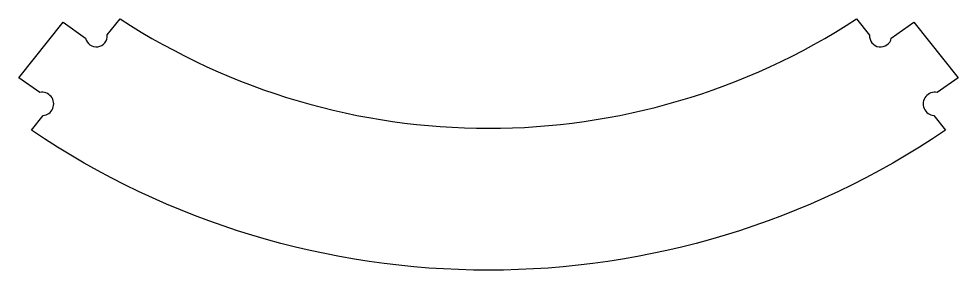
# Model space of a CAD drawing. Header units: millimetres. Extents: x -132 to 132, y -229 to -159.
import ezdxf

# ---------------------------------------------------------------- set-up
doc = ezdxf.new("R2010")
doc.units = ezdxf.units.MM
doc.header["$MEASUREMENT"] = 0

msp = doc.modelspace()

# ---------------------------------------------------------------- linework, layer by layer
msp.add_lwpolyline([(128.69, -189.92, -0.306374), (-128.7, -189.92), (-125.4, -185.78, 1.058665), (-126.33, -179.3), (-132.23, -175.12), (-119.75, -159.5), (-113.45, -163.95, 0.944419), (-107.33, -163.07), (-103.71, -158.53, 0.297314), (103.64, -158.57), (107.28, -163.12, 0.942676), (113.39, -163.98), (119.74, -159.5), (132.23, -175.12), (126.31, -179.3, 1.06081), (125.39, -185.79)], format="xyb", close=True)

doc.saveas('drawing.dxf')
